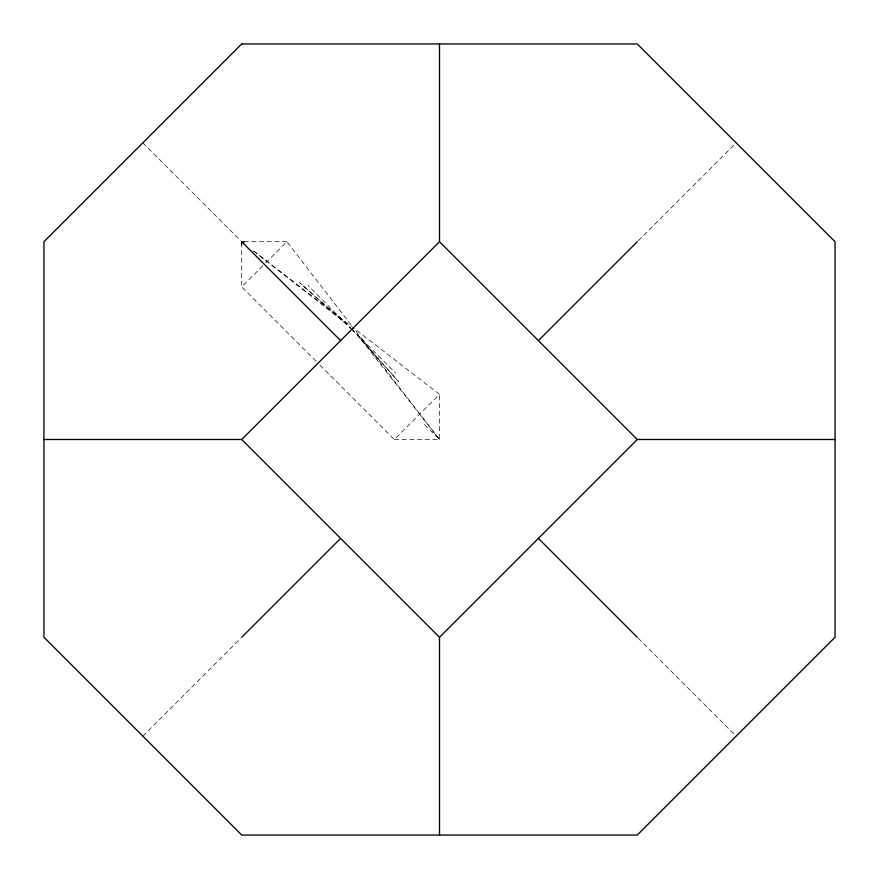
<?xml version="1.0" encoding="UTF-8"?>
<svg xmlns="http://www.w3.org/2000/svg" width="879" height="879" viewBox="0 0 879 879"><rect width="100%" height="100%" fill="white"/><g stroke="black" fill="none" stroke-linecap="round" stroke-linejoin="round"><path stroke-width="0.66" stroke-dasharray="4.39 3.3" d="M316.088 361.28L241.725 286.917L264.799 263.843M265.766 262.876L286.917 241.725L352.303 326.483M319.945 365.137L394.308 439.5L439.5 394.308L352.567 327.241M142.837 736.162L240.758 638.242M638.242 240.758L736.162 142.837M286.917 241.725L241.725 241.725L241.725 286.917M394.308 439.5L439.5 439.5L439.5 394.308M253.679 250.944L351.479 326.406M253.581 251.02L346.26 323.67L299.64 282.697L350.886 328.405L308.111 285.521M351.106 328.515L395.704 373.114M142.837 142.837L240.758 240.758M424.436 424.436L439.5 439.5L353.149 327.57M638.242 638.242L735.196 735.196M351.908 329.317L398.528 381.585L357.555 334.965L439.5 439.5"/><path stroke-width="1.32" d="M43.95 439.5L241.725 439.5L439.5 241.725L439.5 43.95M241.725 637.275L340.612 538.387M538.387 340.612L637.275 241.725M439.5 835.05L439.5 637.275L637.275 439.5L835.05 439.5M241.725 244.461L241.725 241.725L244.461 241.725M439.5 241.725L637.275 439.5M241.725 241.725L340.612 340.612M538.387 538.387L637.275 637.275M241.725 439.5L439.5 637.275M241.725 43.95L43.95 241.725L43.95 637.275L241.725 835.05L637.275 835.05L835.05 637.275L835.05 241.725L637.275 43.95L241.725 43.95"/></g></svg>
